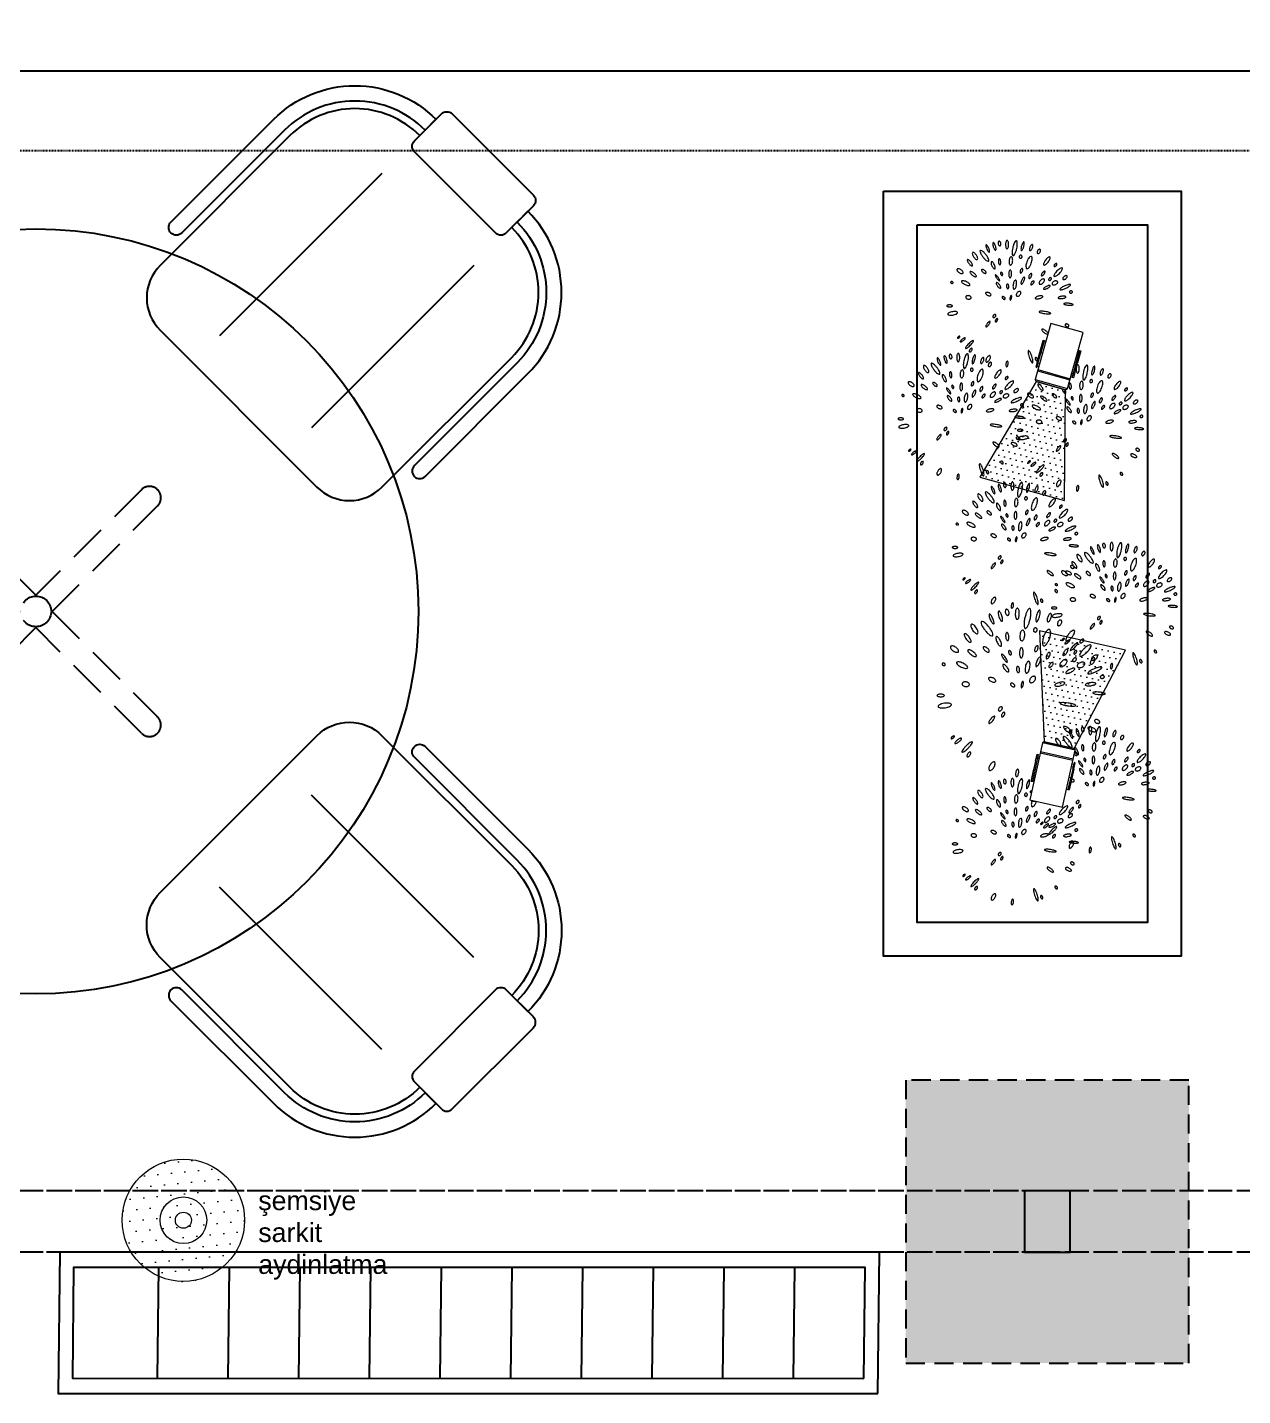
# Model space of a CAD drawing. Header units: millimetres. Extents: x 2562 to 7288, y 778 to 5635.
# Drawn here: x 4990.1 to 5148.9, y 1096.9 to 1275.7 of the extents above; entities that cross this region are included whole.
import ezdxf

# ---------------------------------------------------------------- set-up
doc = ezdxf.new("R2010")
doc.units = ezdxf.units.MM
doc.set_wipeout_variables(frame=1)
doc.linetypes.add('HIDDEN', pattern=[0.375, 0.25, -0.125])
doc.linetypes.add('x-ref_base plan 1$0$C2-A104-16$0$HIDDEN', pattern=[0.375, 0.25, -0.125])
for name, color, linetype in [('0-gnl-gor1', 1, 'Continuous'), ('0-gnl-gor2', 6, 'Continuous'), ('0-gnl-gor3', 252, 'Continuous'), ('0-gnl-gor5', 254, 'Continuous'), ('0-gnl-merdiven', 6, 'Continuous'), ('0-gnl-ust', 191, 'HIDDEN'), ('2-tef-aksesuar', 30, 'Continuous'), ('BH-DO-NOTLAR', 12, 'Continuous')]:
    doc.layers.add(name, color=color, linetype=linetype)
doc.layers.add('ONOFF_LI-11', color=7, linetype='Continuous', lineweight=0, true_color=0xcc33a1)
doc.styles.get("Standard").update_dxf_attribs({"font": 'arial.ttf'})

# ---------------------------------------------------------------- blocks, each defined once
blk = doc.blocks.new('BP_Abelia grandiflora')
at = {"layer": '0-gnl-gor5', "lineweight": 9}
for points in [[(-0.0439, 0.2257, 0.261938), (-0.0448, 0.2249, 0.075007), (-0.0454, 0.2211, 0.035692), (-0.0451, 0.2169, 0.025978), (-0.044, 0.2111, 0.025978), (-0.0423, 0.2055, 0.035692), (-0.0406, 0.2017, 0.075007), (-0.0383, 0.1986, 0.261938), (-0.0372, 0.1982, 0.261938), (-0.0363, 0.199, 0.075007), (-0.0357, 0.2029, 0.035692), (-0.036, 0.2071, 0.025978), (-0.0371, 0.2128, 0.025978), (-0.0388, 0.2184, 0.035692), (-0.0405, 0.2223, 0.075007), (-0.0428, 0.2254, 0.261938)], [(-0.0182, 0.2289, 0.243416), (-0.0193, 0.2281, 0.082852), (-0.0205, 0.2245, 0.04109), (-0.0209, 0.2203, 0.030206), (-0.0205, 0.2146, 0.030206), (-0.0194, 0.209, 0.04109), (-0.018, 0.205, 0.082852), (-0.0159, 0.2019, 0.243416), (-0.0146, 0.2014, 0.243416), (-0.0135, 0.2022, 0.082852), (-0.0123, 0.2058, 0.04109), (-0.012, 0.21, 0.030206), (-0.0124, 0.2157, 0.030206), (-0.0135, 0.2213, 0.04109), (-0.0149, 0.2252, 0.082852), (-0.0169, 0.2284, 0.243416)], [(0.0025, 0.2302, 0.154562), (0.0008, 0.2297, 0.106795), (-0.0008, 0.2278, 0.073326), (-0.0017, 0.2253, 0.059836), (-0.002, 0.222, 0.059836), (-0.0016, 0.2187, 0.073326), (-0.0005, 0.2163, 0.106795), (0.0013, 0.2145, 0.154562), (0.003, 0.214, 0.154562), (0.0046, 0.2146, 0.106795), (0.0063, 0.2165, 0.073326), (0.0072, 0.219, 0.059836), (0.0075, 0.2223, 0.059836), (0.007, 0.2255, 0.073326), (0.0059, 0.228, 0.106795), (0.0042, 0.2298, 0.154562)], [(0.0309, 0.2284, 0.217322), (0.0291, 0.228, 0.092688), (0.0264, 0.2249, 0.049364), (0.0246, 0.2208, 0.036974), (0.023, 0.215, 0.036974), (0.0223, 0.209, 0.049364), (0.0226, 0.2045, 0.092688), (0.024, 0.2006, 0.217322), (0.0255, 0.1996, 0.217322), (0.0273, 0.2, 0.092688), (0.03, 0.2031, 0.049364), (0.0318, 0.2072, 0.036974), (0.0334, 0.213, 0.036974), (0.0341, 0.219, 0.049364), (0.0338, 0.2235, 0.092688), (0.0324, 0.2274, 0.217322)], [(0.0625, 0.2217, 0.256191), (0.0601, 0.2214, 0.077505), (0.0549, 0.2164, 0.037329), (0.0505, 0.2097, 0.027247), (0.0458, 0.1998, 0.027247), (0.0422, 0.1895, 0.037329), (0.0406, 0.1816, 0.077505), (0.0407, 0.1744, 0.256191), (0.0422, 0.1726, 0.256191), (0.0445, 0.1728, 0.077505), (0.0497, 0.1779, 0.037329), (0.0541, 0.1846, 0.027247), (0.0588, 0.1944, 0.027247), (0.0624, 0.2048, 0.037329), (0.0641, 0.2126, 0.077505), (0.0639, 0.2199, 0.256191)], [(-0.1169, 0.1861, 0.228205), (-0.1179, 0.1848, 0.088786), (-0.1179, 0.181, 0.045809), (-0.1169, 0.177, 0.034018), (-0.1147, 0.1718, 0.034018), (-0.1117, 0.167, 0.045809), (-0.109, 0.1638, 0.088786), (-0.1059, 0.1617, 0.228205), (-0.1043, 0.1617, 0.228205), (-0.1034, 0.163, 0.088786), (-0.1033, 0.1668, 0.045809), (-0.1044, 0.1708, 0.034018), (-0.1066, 0.176, 0.034018), (-0.1095, 0.1808, 0.045809), (-0.1123, 0.184, 0.088786), (-0.1154, 0.1861, 0.228205)], [(-0.0949, 0.2077, 0.206976), (-0.0962, 0.2062, 0.096084), (-0.0969, 0.2021, 0.052894), (-0.0962, 0.1976, 0.039992), (-0.0943, 0.1919, 0.039992), (-0.0914, 0.1866, 0.052894), (-0.0886, 0.183, 0.096084), (-0.0851, 0.1807, 0.206976), (-0.0831, 0.1807, 0.206976), (-0.0818, 0.1821, 0.096084), (-0.0811, 0.1862, 0.052894), (-0.0818, 0.1908, 0.039992), (-0.0837, 0.1965, 0.039992), (-0.0866, 0.2018, 0.052894), (-0.0894, 0.2054, 0.096084), (-0.0929, 0.2077, 0.206976)], [(-0.0624, 0.1861, 0.029169), (-0.0573, 0.1778, 0.03978), (-0.0528, 0.1723, 0.081053), (-0.0476, 0.1685, 0.247796), (-0.0454, 0.1685, 0.247796), (-0.0441, 0.1704, 0.081053), (-0.0445, 0.1768, 0.03978), (-0.0466, 0.1836, 0.029169), (-0.0507, 0.1924, 0.029169), (-0.0558, 0.2006, 0.03978), (-0.0603, 0.2061, 0.081053), (-0.0655, 0.21, 0.247796), (-0.0677, 0.2099, 0.247796), (-0.0689, 0.2081, 0.081053), (-0.0686, 0.2016, 0.03978), (-0.0665, 0.1949, 0.029169)], [(0.0872, 0.2131, 0.259831), (0.0859, 0.213, 0.07593), (0.0827, 0.2101, 0.036288), (0.0799, 0.2062, 0.026439), (0.0768, 0.2004, 0.026439), (0.0743, 0.1943, 0.036288), (0.0731, 0.1897, 0.07593), (0.0729, 0.1854, 0.259831), (0.0737, 0.1843, 0.259831), (0.0751, 0.1844, 0.07593), (0.0783, 0.1873, 0.036288), (0.0811, 0.1912, 0.026439), (0.0842, 0.197, 0.026439), (0.0866, 0.203, 0.036288), (0.0879, 0.2077, 0.07593), (0.088, 0.212, 0.259831)], [(0.1147, 0.1991, 0.205663), (0.1132, 0.1993, 0.096491), (0.1103, 0.1979, 0.053352), (0.1077, 0.1954, 0.040391), (0.105, 0.1915, 0.040391), (0.1029, 0.1873, 0.053352), (0.102, 0.1838, 0.096491), (0.1021, 0.1806, 0.205663), (0.103, 0.1793, 0.205663), (0.1046, 0.1791, 0.096491), (0.1075, 0.1806, 0.053352), (0.1101, 0.1831, 0.040391), (0.1128, 0.1869, 0.040391), (0.1148, 0.1912, 0.053352), (0.1158, 0.1946, 0.096491), (0.1157, 0.1979, 0.205663)], [(-0.1584, 0.1599, 0.17972), (-0.1593, 0.158, 0.103229), (-0.1587, 0.1544, 0.062965), (-0.157, 0.151, 0.049171), (-0.1537, 0.1471, 0.049171), (-0.1498, 0.144, 0.062965), (-0.1463, 0.1423, 0.103229), (-0.1427, 0.1419, 0.17972), (-0.1408, 0.1428, 0.17972), (-0.14, 0.1447, 0.103229), (-0.1405, 0.1483, 0.062965), (-0.1423, 0.1518, 0.049171), (-0.1455, 0.1556, 0.049171), (-0.1494, 0.1587, 0.062965), (-0.1529, 0.1604, 0.103229), (-0.1565, 0.1608, 0.17972)], [(-0.1156, 0.1428, 0.225102), (-0.1162, 0.1413, 0.08993), (-0.1152, 0.1376, 0.046807), (-0.1131, 0.134, 0.03484), (-0.1095, 0.1297, 0.03484), (-0.1053, 0.1259, 0.046807), (-0.1018, 0.1236, 0.08993), (-0.0982, 0.1225, 0.225102), (-0.0967, 0.123, 0.225102), (-0.0961, 0.1245, 0.08993), (-0.0971, 0.1282, 0.046807), (-0.0992, 0.1318, 0.03484), (-0.1028, 0.1361, 0.03484), (-0.1069, 0.1399, 0.046807), (-0.1104, 0.1422, 0.08993), (-0.1141, 0.1433, 0.225102)], [(-0.0742, 0.1435, 0.185857), (-0.075, 0.1421, 0.10188), (-0.0748, 0.1393, 0.060594), (-0.0736, 0.1365, 0.046923), (-0.0714, 0.1332, 0.046923), (-0.0686, 0.1304, 0.060594), (-0.066, 0.1288, 0.10188), (-0.0633, 0.1281, 0.185857), (-0.0618, 0.1286, 0.185857), (-0.061, 0.13, 0.10188), (-0.0612, 0.1328, 0.060594), (-0.0623, 0.1357, 0.046923), (-0.0646, 0.1389, 0.046923), (-0.0674, 0.1417, 0.060594), (-0.07, 0.1434, 0.10188), (-0.0727, 0.144, 0.185857)], [(-0.0361, 0.1647, 0.224678), (-0.0373, 0.1636, 0.090084), (-0.0382, 0.1598, 0.046944), (-0.0381, 0.1555, 0.034953), (-0.0369, 0.1499, 0.034953), (-0.035, 0.1445, 0.046944), (-0.0329, 0.1407, 0.090084), (-0.0301, 0.1379, 0.224678), (-0.0285, 0.1376, 0.224678), (-0.0273, 0.1387, 0.090084), (-0.0264, 0.1425, 0.046944), (-0.0265, 0.1468, 0.034953), (-0.0277, 0.1525, 0.034953), (-0.0296, 0.1579, 0.046944), (-0.0317, 0.1617, 0.090084), (-0.0345, 0.1644, 0.224678)], [(-0.0073, 0.1703, 0.208148), (-0.0086, 0.1698, 0.095716), (-0.0104, 0.1674, 0.052486), (-0.0115, 0.1642, 0.039639), (-0.0122, 0.1599, 0.039639), (-0.0122, 0.1556, 0.052486), (-0.0116, 0.1523, 0.095716), (-0.0102, 0.1497, 0.208148), (-0.0089, 0.149, 0.208148), (-0.0075, 0.1495, 0.095716), (-0.0058, 0.1519, 0.052486), (-0.0047, 0.155, 0.039639), (-0.004, 0.1593, 0.039639), (-0.004, 0.1637, 0.052486), (-0.0046, 0.1669, 0.095716), (-0.006, 0.1696, 0.208148)], [(0.0349, 0.1693, 0.191592), (0.0327, 0.169, 0.100474), (0.0295, 0.1664, 0.058435), (0.0271, 0.1626, 0.044925), (0.0251, 0.1571, 0.044925), (0.0241, 0.1513, 0.058435), (0.0242, 0.1468, 0.100474), (0.0257, 0.1429, 0.191592), (0.0274, 0.1416, 0.191592), (0.0296, 0.1419, 0.100474), (0.0328, 0.1445, 0.058435), (0.0352, 0.1483, 0.044925), (0.0372, 0.1538, 0.044925), (0.0382, 0.1596, 0.058435), (0.0381, 0.1641, 0.100474), (0.0366, 0.1679, 0.191592)], [(0.0696, 0.1689, 0.110174), (0.0678, 0.1694, 0.102587), (0.0658, 0.169, 0.093413), (0.0641, 0.1678, 0.08782), (0.0629, 0.1661, 0.08782), (0.0623, 0.164, 0.093413), (0.0624, 0.162, 0.102587), (0.0634, 0.1602, 0.110174), (0.0648, 0.159, 0.110174), (0.0666, 0.1586, 0.102587), (0.0686, 0.159, 0.093413), (0.0703, 0.1601, 0.08782), (0.0716, 0.1619, 0.08782), (0.0722, 0.1639, 0.093413), (0.072, 0.166, 0.102587), (0.0711, 0.1678, 0.110174)], [(0.1041, 0.1589, 0.219849), (0.1013, 0.1592, 0.09181), (0.0958, 0.156, 0.048525), (0.0909, 0.1509, 0.036269), (0.0857, 0.1431, 0.036269), (0.0816, 0.1346, 0.048525), (0.0797, 0.1279, 0.09181), (0.0797, 0.1215, 0.219849), (0.0813, 0.1192, 0.219849), (0.084, 0.119, 0.09181), (0.0896, 0.1222, 0.048525), (0.0944, 0.1273, 0.036269), (0.0997, 0.1351, 0.036269), (0.1038, 0.1435, 0.048525), (0.1057, 0.1503, 0.09181), (0.1057, 0.1567, 0.219849)], [(0.1382, 0.1775, 0.15118), (0.1365, 0.1782, 0.106997), (0.134, 0.1779, 0.074795), (0.1316, 0.1766, 0.061485), (0.1292, 0.1743, 0.061485), (0.1274, 0.1716, 0.074795), (0.1266, 0.169, 0.106997), (0.1268, 0.1664, 0.15118), (0.1278, 0.1649, 0.15118), (0.1295, 0.1642, 0.106997), (0.132, 0.1645, 0.074795), (0.1344, 0.1658, 0.061485), (0.1368, 0.1681, 0.061485), (0.1386, 0.1708, 0.074795), (0.1394, 0.1734, 0.106997), (0.1392, 0.176, 0.15118)], [(0.1675, 0.1451, 0.224459), (0.1656, 0.1458, 0.090164), (0.1609, 0.1447, 0.047015), (0.1562, 0.1421, 0.035012), (0.1506, 0.1377, 0.035012), (0.1457, 0.1326, 0.047015), (0.1427, 0.1282, 0.090164), (0.1412, 0.1236, 0.224459), (0.1418, 0.1216, 0.224459), (0.1437, 0.1209, 0.090164), (0.1484, 0.122, 0.047015), (0.153, 0.1245, 0.035012), (0.1586, 0.129, 0.035012), (0.1635, 0.1341, 0.047015), (0.1665, 0.1385, 0.090164), (0.1681, 0.1431, 0.224459)], [(-0.1882, 0.1194, 0.136055), (-0.1885, 0.1183, 0.10695), (-0.1881, 0.1168, 0.081551), (-0.1873, 0.1156, 0.069671), (-0.1859, 0.1145, 0.069671), (-0.1842, 0.1138, 0.081551), (-0.1827, 0.1137, 0.10695), (-0.1813, 0.1141, 0.136055), (-0.1805, 0.1149, 0.136055), (-0.1802, 0.116, 0.10695), (-0.1805, 0.1174, 0.081551), (-0.1814, 0.1187, 0.069671), (-0.1828, 0.1198, 0.069671), (-0.1844, 0.1204, 0.081551), (-0.1859, 0.1206, 0.10695), (-0.1873, 0.1202, 0.136055)], [(-0.1503, 0.1158, 0.222164), (-0.1506, 0.1139, 0.090991), (-0.1487, 0.1099, 0.047763), (-0.1455, 0.1062, 0.035633), (-0.1404, 0.102, 0.035633), (-0.1348, 0.0986, 0.047763), (-0.1302, 0.0968, 0.090991), (-0.1258, 0.0964, 0.222164), (-0.1242, 0.0973, 0.222164), (-0.1238, 0.0992, 0.090991), (-0.1257, 0.1032, 0.047763), (-0.1289, 0.1069, 0.035633), (-0.134, 0.1111, 0.035633), (-0.1396, 0.1145, 0.047763), (-0.1442, 0.1163, 0.090991), (-0.1486, 0.1167, 0.222164)], [(-0.0304, 0.1171, 0.270783), (-0.0309, 0.1163, 0.071066), (-0.0307, 0.1129, 0.033234), (-0.0297, 0.1092, 0.024094), (-0.0277, 0.1044, 0.024094), (-0.0252, 0.0997, 0.033234), (-0.0231, 0.0966, 0.071066), (-0.0205, 0.0942, 0.270783), (-0.0196, 0.0941, 0.270783), (-0.019, 0.0949, 0.071066), (-0.0193, 0.0984, 0.033234), (-0.0203, 0.1021, 0.024094), (-0.0223, 0.1069, 0.024094), (-0.0248, 0.1115, 0.033234), (-0.0269, 0.1146, 0.071066), (-0.0294, 0.117, 0.270783)], [(-0.0097, 0.1225, 0.164937), (-0.0107, 0.1219, 0.10574), (-0.0115, 0.1203, 0.068929), (-0.0118, 0.1184, 0.055121), (-0.0115, 0.1159, 0.055121), (-0.0107, 0.1136, 0.068929), (-0.0096, 0.112, 0.10574), (-0.0081, 0.1109, 0.164937), (-0.007, 0.1108, 0.164937), (-0.006, 0.1114, 0.10574), (-0.0051, 0.113, 0.068929), (-0.0049, 0.115, 0.055121), (-0.0051, 0.1174, 0.055121), (-0.006, 0.1197, 0.068929), (-0.007, 0.1213, 0.10574), (-0.0085, 0.1224, 0.164937)], [(0.0237, 0.1248, 0.221241), (0.0221, 0.1244, 0.091319), (0.0196, 0.1216, 0.048066), (0.0178, 0.1178, 0.035885), (0.0163, 0.1124, 0.035885), (0.0156, 0.1069, 0.048066), (0.0158, 0.1028, 0.091319), (0.017, 0.0992, 0.221241), (0.0183, 0.0982, 0.221241), (0.0199, 0.0986, 0.091319), (0.0224, 0.1014, 0.048066), (0.0241, 0.1052, 0.035885), (0.0256, 0.1105, 0.035885), (0.0263, 0.1161, 0.048066), (0.0262, 0.1202, 0.091319), (0.025, 0.1238, 0.221241)], [(0.0661, 0.1221, 0.181524), (0.0647, 0.1224, 0.10285), (0.0625, 0.1216, 0.062262), (0.0604, 0.12, 0.048498), (0.0583, 0.1175, 0.048498), (0.0568, 0.1145, 0.062262), (0.0561, 0.1121, 0.10285), (0.0562, 0.1097, 0.181524), (0.057, 0.1086, 0.181524), (0.0584, 0.1082, 0.10285), (0.0606, 0.109, 0.062262), (0.0627, 0.1106, 0.048498), (0.0648, 0.1132, 0.048498), (0.0663, 0.1161, 0.062262), (0.067, 0.1186, 0.10285), (0.0669, 0.121, 0.181524)], [(0.1873, 0.118, 0.167836), (0.1863, 0.1188, 0.105336), (0.1844, 0.119, 0.067731), (0.1823, 0.1185, 0.053888), (0.18, 0.1173, 0.053888), (0.178, 0.1156, 0.067731), (0.1767, 0.1139, 0.105336), (0.1762, 0.112, 0.167836), (0.1765, 0.1108, 0.167836), (0.1775, 0.1101, 0.105336), (0.1794, 0.1099, 0.067731), (0.1815, 0.1103, 0.053888), (0.1838, 0.1116, 0.053888), (0.1858, 0.1133, 0.067731), (0.1871, 0.1149, 0.105336), (0.1876, 0.1168, 0.167836)], [(-0.0318, 0.0896, 0.218092), (-0.0326, 0.0885, 0.092422), (-0.0328, 0.0851, 0.049107), (-0.0319, 0.0815, 0.036758), (-0.0299, 0.077, 0.036758), (-0.0273, 0.0729, 0.049107), (-0.0248, 0.0701, 0.092422), (-0.022, 0.0684, 0.218092), (-0.0205, 0.0685, 0.218092), (-0.0196, 0.0696, 0.092422), (-0.0195, 0.073, 0.049107), (-0.0203, 0.0766, 0.036758), (-0.0223, 0.0811, 0.036758), (-0.025, 0.0852, 0.049107), (-0.0274, 0.088, 0.092422), (-0.0303, 0.0897, 0.218092)], [(0.0052, 0.0784, 0.182227), (0.0039, 0.0779, 0.102698), (0.0023, 0.0761, 0.061989), (0.0013, 0.0736, 0.048238), (0.0008, 0.0702, 0.048238), (0.001, 0.0668, 0.061989), (0.0017, 0.0643, 0.102698), (0.003, 0.0623, 0.182227), (0.0043, 0.0617, 0.182227), (0.0056, 0.0621, 0.102698), (0.0072, 0.064, 0.061989), (0.0082, 0.0665, 0.048238), (0.0087, 0.0698, 0.048238), (0.0085, 0.0732, 0.061989), (0.0079, 0.0758, 0.102698), (0.0065, 0.0778, 0.182227)], [(0.0359, 0.0865, 0.213517), (0.0338, 0.0863, 0.093974), (0.0304, 0.0835, 0.050644), (0.0276, 0.0795, 0.038059), (0.0249, 0.0736, 0.038059), (0.0232, 0.0674, 0.050644), (0.0227, 0.0625, 0.093974), (0.0236, 0.0581, 0.213517), (0.025, 0.0567, 0.213517), (0.0271, 0.0569, 0.093974), (0.0305, 0.0597, 0.050644), (0.0333, 0.0637, 0.038059), (0.036, 0.0696, 0.038059), (0.0377, 0.0759, 0.050644), (0.0382, 0.0807, 0.093974), (0.0373, 0.0851, 0.213517)], [(0.0679, 0.0919, 0.234361), (0.0665, 0.0921, 0.086447), (0.0632, 0.0903, 0.043866), (0.0603, 0.0875, 0.032434), (0.0569, 0.0832, 0.032434), (0.0542, 0.0785, 0.043866), (0.0527, 0.0747, 0.086447), (0.0523, 0.071, 0.234361), (0.053, 0.0698, 0.234361), (0.0544, 0.0696, 0.086447), (0.0576, 0.0714, 0.043866), (0.0606, 0.0742, 0.032434), (0.0639, 0.0785, 0.032434), (0.0667, 0.0832, 0.043866), (0.0681, 0.087, 0.086447), (0.0686, 0.0907, 0.234361)], [(0.094, 0.0995, 0.190551), (0.0926, 0.0999, 0.100739), (0.0901, 0.0991, 0.058823), (0.0878, 0.0973, 0.045281), (0.0853, 0.0945, 0.045281), (0.0834, 0.0913, 0.058823), (0.0825, 0.0885, 0.100739), (0.0824, 0.0859, 0.190551), (0.0832, 0.0847, 0.190551), (0.0846, 0.0843, 0.100739), (0.0871, 0.0852, 0.058823), (0.0894, 0.0869, 0.045281), (0.0919, 0.0897, 0.045281), (0.0938, 0.0929, 0.058823), (0.0947, 0.0957, 0.100739), (0.0948, 0.0983, 0.190551)], [(0.0981, 0.0721, 0.189405), (0.0969, 0.0727, 0.101026), (0.0946, 0.0725, 0.059252), (0.0923, 0.0715, 0.045676), (0.0897, 0.0696, 0.045676), (0.0874, 0.0673, 0.059252), (0.086, 0.0651, 0.101026), (0.0855, 0.0629, 0.189405), (0.0859, 0.0617, 0.189405), (0.087, 0.0611, 0.101026), (0.0893, 0.0613, 0.059252), (0.0916, 0.0623, 0.045676), (0.0943, 0.0642, 0.045676), (0.0966, 0.0665, 0.059252), (0.0979, 0.0686, 0.101026), (0.0985, 0.0709, 0.189405)], [(0.1346, 0.0725, 0.173385), (0.1328, 0.0738, 0.104439), (0.1293, 0.0741, 0.065477), (0.1255, 0.0731, 0.051621), (0.1212, 0.0708, 0.051621), (0.1175, 0.0676, 0.065477), (0.1152, 0.0645, 0.104439), (0.1142, 0.0611, 0.173385), (0.1147, 0.059, 0.173385), (0.1165, 0.0577, 0.104439), (0.1201, 0.0574, 0.065477), (0.1238, 0.0584, 0.051621), (0.1281, 0.0607, 0.051621), (0.1318, 0.0639, 0.065477), (0.1341, 0.067, 0.104439), (0.1351, 0.0704, 0.173385)], [(0.1418, 0.0995, 0.211516), (0.1406, 0.1001, 0.094634), (0.1379, 0.0995, 0.051326), (0.1352, 0.098, 0.038641), (0.132, 0.0955, 0.038641), (0.1293, 0.0925, 0.051326), (0.1277, 0.0899, 0.094634), (0.1269, 0.0872, 0.211516), (0.1274, 0.086, 0.211516), (0.1285, 0.0855, 0.094634), (0.1313, 0.0861, 0.051326), (0.134, 0.0875, 0.038641), (0.1371, 0.0901, 0.038641), (0.1398, 0.0931, 0.051326), (0.1415, 0.0957, 0.094634), (0.1422, 0.0983, 0.211516)], [(0.1594, 0.073, 0.141068), (0.1582, 0.0738, 0.107148), (0.1564, 0.0742, 0.079281), (0.1545, 0.0738, 0.066799), (0.1524, 0.0727, 0.066799), (0.1507, 0.0711, 0.079281), (0.1497, 0.0694, 0.107148), (0.1494, 0.0676, 0.141068), (0.1499, 0.0662, 0.141068), (0.151, 0.0653, 0.107148), (0.1529, 0.065, 0.079281), (0.1548, 0.0654, 0.066799), (0.1569, 0.0665, 0.066799), (0.1586, 0.0681, 0.079281), (0.1596, 0.0698, 0.107148), (0.1598, 0.0716, 0.141068)], [(0.2035, 0.1, 0.241866), (0.2017, 0.1009, 0.08348), (0.1962, 0.1001, 0.041558), (0.1905, 0.0976, 0.030579), (0.1834, 0.0932, 0.030579), (0.1768, 0.088, 0.041558), (0.1726, 0.0835, 0.08348), (0.1699, 0.0786, 0.241866), (0.1702, 0.0766, 0.241866), (0.172, 0.0756, 0.08348), (0.1775, 0.0765, 0.041558), (0.1832, 0.0789, 0.030579), (0.1903, 0.0833, 0.030579), (0.1969, 0.0886, 0.041558), (0.2011, 0.0931, 0.08348), (0.2038, 0.098, 0.241866)], [(0.2153, 0.0698, 0.167894), (0.214, 0.071, 0.105327), (0.2112, 0.0717, 0.067707), (0.2082, 0.0713, 0.053864), (0.2047, 0.0699, 0.053864), (0.2015, 0.0678, 0.067707), (0.1994, 0.0656, 0.105327), (0.1983, 0.063, 0.167894), (0.1986, 0.0612, 0.167894), (0.1999, 0.06, 0.105327), (0.2026, 0.0594, 0.067707), (0.2056, 0.0598, 0.053864), (0.2092, 0.0611, 0.053864), (0.2124, 0.0632, 0.067707), (0.2144, 0.0654, 0.105327), (0.2155, 0.068, 0.167894)], [(-0.2157, 0.0401, 0.218506), (-0.2154, 0.0389, 0.092278), (-0.2133, 0.0371, 0.048969), (-0.2106, 0.0359, 0.036642), (-0.2068, 0.0349, 0.036642), (-0.2029, 0.0344, 0.048969), (-0.1999, 0.0346, 0.092278), (-0.1974, 0.0355, 0.218506), (-0.1967, 0.0365, 0.218506), (-0.197, 0.0376, 0.092278), (-0.199, 0.0394, 0.048969), (-0.2017, 0.0406, 0.036642), (-0.2055, 0.0416, 0.036642), (-0.2095, 0.0421, 0.048969), (-0.2124, 0.0419, 0.092278), (-0.215, 0.041, 0.218506)], [(-0.1458, 0.0585, 0.14574), (-0.1458, 0.0563, 0.107166), (-0.1443, 0.0536, 0.077192), (-0.1418, 0.0515, 0.064269), (-0.1383, 0.05, 0.064269), (-0.1344, 0.0494, 0.077192), (-0.1312, 0.0498, 0.107166), (-0.1285, 0.0512, 0.14574), (-0.1273, 0.0531, 0.14574), (-0.1273, 0.0554, 0.107166), (-0.1288, 0.0581, 0.077192), (-0.1313, 0.0601, 0.064269), (-0.1348, 0.0617, 0.064269), (-0.1387, 0.0623, 0.077192), (-0.1419, 0.0619, 0.107166), (-0.1446, 0.0604, 0.14574)], [(-0.0748, 0.0608, 0.17178), (-0.0753, 0.059, 0.104715), (-0.0743, 0.0561, 0.066124), (-0.0723, 0.0535, 0.052265), (-0.0692, 0.0509, 0.052265), (-0.0655, 0.0491, 0.066124), (-0.0623, 0.0483, 0.104715), (-0.0593, 0.0486, 0.17178), (-0.0578, 0.0498, 0.17178), (-0.0574, 0.0516, 0.104715), (-0.0583, 0.0544, 0.066124), (-0.0603, 0.057, 0.052265), (-0.0635, 0.0596, 0.052265), (-0.0672, 0.0615, 0.066124), (-0.0703, 0.0622, 0.104715), (-0.0733, 0.0619, 0.17178)], [(-0.0205, 0.0374, 0.159367), (-0.0211, 0.0362, 0.106385), (-0.0211, 0.0342, 0.071268), (-0.0202, 0.0322, 0.05759), (-0.0187, 0.0301, 0.05759), (-0.0166, 0.0284, 0.071268), (-0.0147, 0.0275, 0.106385), (-0.0127, 0.0273, 0.159367), (-0.0115, 0.0279, 0.159367), (-0.0108, 0.0291, 0.106385), (-0.0109, 0.0311, 0.071268), (-0.0117, 0.0331, 0.05759), (-0.0133, 0.0352, 0.05759), (-0.0153, 0.0369, 0.071268), (-0.0173, 0.0378, 0.106385), (-0.0193, 0.0379, 0.159367)], [(0.012, 0.0369, 0.233435), (0.0111, 0.0368, 0.086805), (0.0093, 0.0354, 0.044155), (0.0079, 0.0333, 0.032669), (0.0064, 0.0302, 0.032669), (0.0053, 0.027, 0.044155), (0.0049, 0.0245, 0.086805), (0.0051, 0.0223, 0.233435), (0.0057, 0.0216, 0.233435), (0.0066, 0.0216, 0.086805), (0.0083, 0.0231, 0.044155), (0.0097, 0.0252, 0.032669), (0.0112, 0.0282, 0.032669), (0.0123, 0.0315, 0.044155), (0.0128, 0.034, 0.086805), (0.0126, 0.0362, 0.233435)], [(0.0453, 0.0441, 0.148782), (0.0434, 0.0454, 0.107096), (0.0403, 0.0456, 0.075846), (0.0371, 0.0447, 0.062692), (0.0338, 0.0425, 0.062692), (0.031, 0.0396, 0.075846), (0.0295, 0.0367, 0.107096), (0.0291, 0.0336, 0.148782), (0.03, 0.0315, 0.148782), (0.0319, 0.0302, 0.107096), (0.035, 0.03, 0.075846), (0.0382, 0.0309, 0.062692), (0.0416, 0.0331, 0.062692), (0.0443, 0.036, 0.075846), (0.0458, 0.0389, 0.107096), (0.0462, 0.042, 0.148782)], [(0.1513, 0.0468, 0.242243), (0.1503, 0.0477, 0.083327), (0.1468, 0.0483, 0.041444), (0.1429, 0.0479, 0.030488), (0.1377, 0.0467, 0.030488), (0.1327, 0.0448, 0.041444), (0.1293, 0.0429, 0.083327), (0.1267, 0.0404, 0.242243), (0.1265, 0.0392, 0.242243), (0.1274, 0.0382, 0.083327), (0.1309, 0.0377, 0.041444), (0.1348, 0.0381, 0.030488), (0.14, 0.0393, 0.030488), (0.145, 0.0412, 0.041444), (0.1484, 0.0431, 0.083327), (0.151, 0.0456, 0.242243)], [(0.1792, 0.0558, 0.150587), (0.178, 0.0578, 0.107025), (0.1752, 0.0595, 0.075054), (0.1717, 0.06, 0.06178), (0.1675, 0.0595, 0.06178), (0.1636, 0.058, 0.075054), (0.1608, 0.056, 0.107025), (0.1591, 0.0532, 0.150587), (0.1589, 0.0509, 0.150587), (0.1601, 0.0489, 0.107025), (0.163, 0.0472, 0.075054), (0.1664, 0.0467, 0.06178), (0.1706, 0.0472, 0.06178), (0.1745, 0.0487, 0.075054), (0.1773, 0.0507, 0.107025), (0.1791, 0.0535, 0.150587)], [(0.2216, 0.0378, 0.277561), (0.2205, 0.0388, 0.067974), (0.2151, 0.0394, 0.031398), (0.209, 0.0388, 0.0227), (0.2009, 0.0372, 0.0227), (0.1929, 0.0348, 0.031398), (0.1873, 0.0324, 0.067974), (0.1828, 0.0293, 0.277561), (0.1824, 0.0279, 0.277561), (0.1834, 0.0269, 0.067974), (0.1889, 0.0263, 0.031398), (0.1949, 0.0269, 0.0227), (0.203, 0.0285, 0.0227), (0.211, 0.031, 0.031398), (0.2166, 0.0333, 0.067974), (0.2211, 0.0364, 0.277561)], [(-0.2179, 0.0108, 0.226996), (-0.2171, 0.009, 0.089235), (-0.2128, 0.0066, 0.046197), (-0.2076, 0.0053, 0.034337), (-0.2004, 0.0047, 0.034337), (-0.1932, 0.0051, 0.046197), (-0.188, 0.0062, 0.089235), (-0.1836, 0.0085, 0.226996), (-0.1827, 0.0103, 0.226996), (-0.1836, 0.0121, 0.089235), (-0.1878, 0.0145, 0.046197), (-0.1931, 0.0158, 0.034337), (-0.2003, 0.0164, 0.034337), (-0.2075, 0.016, 0.046197), (-0.2127, 0.0149, 0.089235), (-0.217, 0.0126, 0.226996)], [(0.1193, 0.0144, 0.224989), (0.1186, 0.0158, 0.089971), (0.1151, 0.0174, 0.046843), (0.1111, 0.0181, 0.03487), (0.1055, 0.0181, 0.03487), (0.1, 0.0173, 0.046843), (0.096, 0.0161, 0.089971), (0.0928, 0.014, 0.224989), (0.0922, 0.0125, 0.224989), (0.093, 0.0112, 0.089971), (0.0964, 0.0096, 0.046843), (0.1005, 0.0089, 0.03487), (0.1061, 0.0089, 0.03487), (0.1116, 0.0097, 0.046843), (0.1156, 0.0109, 0.089971), (0.1188, 0.0129, 0.224989)], [(0.1986, -0.0014, 0.244655), (0.198, -0.0002, 0.082347), (0.1947, 0.0016, 0.040717), (0.1907, 0.0027, 0.02991), (0.185, 0.0033, 0.02991), (0.1794, 0.0032, 0.040717), (0.1752, 0.0026, 0.082347), (0.1718, 0.0011, 0.244655), (0.1711, 0, 0.244655), (0.1716, -0.0013, 0.082347), (0.175, -0.0031, 0.040717), (0.179, -0.0041, 0.02991), (0.1846, -0.0047, 0.02991), (0.1903, -0.0046, 0.040717), (0.1944, -0.004, 0.082347), (0.1979, -0.0026, 0.244655)], [(0.2238, 0.0126, 0.132495), (0.2234, 0.014, 0.106693), (0.2222, 0.0153, 0.083176), (0.2206, 0.0161, 0.071819), (0.2184, 0.0164, 0.071819), (0.2163, 0.0161, 0.083176), (0.2146, 0.0153, 0.106693), (0.2134, 0.014, 0.132495), (0.213, 0.0126, 0.132495), (0.2134, 0.0112, 0.106693), (0.2146, 0.0098, 0.083176), (0.2163, 0.009, 0.071819), (0.2184, 0.0087, 0.071819), (0.2206, 0.009, 0.083176), (0.2222, 0.0098, 0.106693), (0.2234, 0.0112, 0.132495)], [(-0.0535, -0.0192, 0.151181), (-0.0547, -0.0184, 0.106997), (-0.0568, -0.0183, 0.074794), (-0.0589, -0.0189, 0.061485), (-0.0612, -0.0203, 0.061485), (-0.063, -0.0223, 0.074794), (-0.0641, -0.0242, 0.106997), (-0.0643, -0.0263, 0.151181), (-0.0638, -0.0276, 0.151181), (-0.0625, -0.0284, 0.106997), (-0.0605, -0.0286, 0.074794), (-0.0584, -0.028, 0.061485), (-0.0561, -0.0265, 0.061485), (-0.0542, -0.0246, 0.074794), (-0.0532, -0.0226, 0.106997), (-0.0529, -0.0206, 0.151181)], [(-0.0498, -0.0342, 0.175332), (-0.0509, -0.0338, 0.104088), (-0.0528, -0.0342, 0.064698), (-0.0546, -0.0353, 0.050853), (-0.0565, -0.0372, 0.050853), (-0.058, -0.0395, 0.064698), (-0.0587, -0.0415, 0.104088), (-0.0588, -0.0434, 0.175332), (-0.0582, -0.0444, 0.175332), (-0.0571, -0.0448, 0.104088), (-0.0551, -0.0444, 0.064698), (-0.0533, -0.0433, 0.050853), (-0.0514, -0.0414, 0.050853), (-0.0499, -0.0391, 0.064698), (-0.0492, -0.0371, 0.104088), (-0.0492, -0.0352, 0.175332)], [(0.1367, -0.0488, 0.30054), (0.1364, -0.0476, 0.057112), (0.1318, -0.0445, 0.025448), (0.1262, -0.0419, 0.018256), (0.1183, -0.0389, 0.018256), (0.1101, -0.0366, 0.025448), (0.1041, -0.0354, 0.057112), (0.0985, -0.0353, 0.30054), (0.0976, -0.036, 0.30054), (0.0979, -0.0371, 0.057112), (0.1025, -0.0403, 0.025448), (0.108, -0.0429, 0.018256), (0.116, -0.0458, 0.018256), (0.1242, -0.0482, 0.025448), (0.1302, -0.0493, 0.057112), (0.1358, -0.0495, 0.30054)], [(0.2184, -0.032, 0.290135), (0.2181, -0.0311, 0.062096), (0.2144, -0.0287, 0.028093), (0.2099, -0.0268, 0.020218), (0.2034, -0.0249, 0.020218), (0.1969, -0.0235, 0.028093), (0.192, -0.0229, 0.062096), (0.1876, -0.0232, 0.290135), (0.1869, -0.0239, 0.290135), (0.1872, -0.0249, 0.062096), (0.1909, -0.0273, 0.028093), (0.1954, -0.0291, 0.020218), (0.2018, -0.0311, 0.020218), (0.2084, -0.0325, 0.028093), (0.2132, -0.033, 0.062096), (0.2177, -0.0327, 0.290135)], [(-0.0769, -0.0398, 0.241023), (-0.078, -0.0393, 0.083819), (-0.0811, -0.0402, 0.041814), (-0.0843, -0.042, 0.030784), (-0.0881, -0.0451, 0.030784), (-0.0915, -0.0485, 0.041814), (-0.0937, -0.0514, 0.083819), (-0.0949, -0.0545, 0.241023), (-0.0946, -0.0556, 0.241023), (-0.0935, -0.0561, 0.083819), (-0.0903, -0.0552, 0.041814), (-0.0872, -0.0534, 0.030784), (-0.0834, -0.0504, 0.030784), (-0.0799, -0.0469, 0.041814), (-0.0778, -0.044, 0.083819), (-0.0766, -0.0409, 0.241023)], [(-0.199, -0.0776, 0.203392), (-0.1984, -0.078, 0.097182), (-0.1969, -0.0782, 0.054153), (-0.1953, -0.0778, 0.04109), (-0.1933, -0.077, 0.04109), (-0.1914, -0.0758, 0.054153), (-0.1902, -0.0747, 0.097182), (-0.1895, -0.0733, 0.203392), (-0.1895, -0.0726, 0.203392), (-0.1901, -0.0721, 0.097182), (-0.1916, -0.072, 0.054153), (-0.1932, -0.0723, 0.04109), (-0.1952, -0.0732, 0.04109), (-0.1971, -0.0744, 0.054153), (-0.1983, -0.0755, 0.097182), (-0.199, -0.0768, 0.203392)], [(-0.1913, -0.0915, 0.248362), (-0.1905, -0.0921, 0.080818), (-0.1875, -0.092, 0.039613), (-0.1843, -0.0911, 0.029036), (-0.1802, -0.0893, 0.029036), (-0.1764, -0.087, 0.039613), (-0.1738, -0.085, 0.080818), (-0.1719, -0.0826, 0.248362), (-0.1719, -0.0816, 0.248362), (-0.1728, -0.081, 0.080818), (-0.1758, -0.0811, 0.039613), (-0.1789, -0.082, 0.029036), (-0.183, -0.0838, 0.029036), (-0.1869, -0.0861, 0.039613), (-0.1895, -0.0881, 0.080818), (-0.1913, -0.0905, 0.248362)], [(-0.1769, -0.1172, 0.283742), (-0.1757, -0.1177, 0.065106), (-0.1707, -0.1163, 0.029758), (-0.1657, -0.1138, 0.021464), (-0.1591, -0.1096, 0.021464), (-0.1529, -0.1049, 0.029758), (-0.1488, -0.101, 0.065106), (-0.1457, -0.0969, 0.283742), (-0.1458, -0.0956, 0.283742), (-0.147, -0.0951, 0.065106), (-0.1519, -0.0965, 0.029758), (-0.157, -0.099, 0.021464), (-0.1636, -0.1032, 0.021464), (-0.1698, -0.1079, 0.029758), (-0.1739, -0.1118, 0.065106), (-0.177, -0.1159, 0.283742)], [(0.1147, -0.1173, 0.230196), (0.1152, -0.1159, 0.088039), (0.1142, -0.1123, 0.045175), (0.1121, -0.1087, 0.033499), (0.1085, -0.1045, 0.033499), (0.1044, -0.1007, 0.045175), (0.101, -0.0984, 0.088039), (0.0974, -0.0972, 0.230196), (0.096, -0.0977, 0.230196), (0.0955, -0.0991, 0.088039), (0.0965, -0.1027, 0.045175), (0.0986, -0.1063, 0.033499), (0.1021, -0.1105, 0.033499), (0.1062, -0.1143, 0.045175), (0.1097, -0.1166, 0.088039), (0.1132, -0.1178, 0.230196)], [(0.1909, -0.1037, 0.147171), (0.1914, -0.1021, 0.107141), (0.191, -0.0999, 0.076557), (0.1897, -0.0979, 0.06352), (0.1876, -0.096, 0.06352), (0.185, -0.0946, 0.076557), (0.1827, -0.0942, 0.107141), (0.1805, -0.0946, 0.147171), (0.1792, -0.0956, 0.147171), (0.1787, -0.0972, 0.107141), (0.1791, -0.0994, 0.076557), (0.1804, -0.1014, 0.06352), (0.1825, -0.1033, 0.06352), (0.1851, -0.1046, 0.076557), (0.1874, -0.1051, 0.107141), (0.1896, -0.1047, 0.147171)], [(-0.1656, -0.1316, 0.178273), (-0.1645, -0.1322, 0.103522), (-0.1623, -0.1319, 0.063533), (-0.1602, -0.1309, 0.049718), (-0.1579, -0.129, 0.049718), (-0.156, -0.1267, 0.063533), (-0.155, -0.1246, 0.103522), (-0.1547, -0.1224, 0.178273), (-0.1553, -0.1213, 0.178273), (-0.1564, -0.1207, 0.103522), (-0.1586, -0.121, 0.063533), (-0.1606, -0.122, 0.049718), (-0.163, -0.1239, 0.049718), (-0.1648, -0.1262, 0.063533), (-0.1659, -0.1283, 0.103522), (-0.1662, -0.1305, 0.178273)], [(0.1774, -0.124, 0.195041), (0.1777, -0.1223, 0.099565), (0.1765, -0.1193, 0.057161), (0.1742, -0.1165, 0.043768), (0.1706, -0.1136, 0.043768), (0.1665, -0.1114, 0.057161), (0.1631, -0.1103, 0.099565), (0.1599, -0.1104, 0.195041), (0.1585, -0.1114, 0.195041), (0.1581, -0.113, 0.099565), (0.1593, -0.1161, 0.057161), (0.1616, -0.1188, 0.043768), (0.1652, -0.1217, 0.043768), (0.1693, -0.1239, 0.057161), (0.1727, -0.125, 0.099565), (0.176, -0.1249, 0.195041)], [(-0.1142, -0.1767, 0.183113), (-0.1122, -0.1774, 0.102503), (-0.1087, -0.1765, 0.061647), (-0.1053, -0.1744, 0.047913), (-0.1016, -0.1708, 0.047913), (-0.0987, -0.1666, 0.061647), (-0.0972, -0.1628, 0.102503), (-0.097, -0.1592, 0.183113), (-0.098, -0.1573, 0.183113), (-0.1, -0.1566, 0.102503), (-0.1036, -0.1575, 0.061647), (-0.107, -0.1596, 0.047913), (-0.1107, -0.1632, 0.047913), (-0.1136, -0.1675, 0.061647), (-0.1151, -0.1712, 0.102503), (-0.1153, -0.1749, 0.183113)], [(0.044, -0.2073, 0.280106), (0.0452, -0.2064, 0.066799), (0.0464, -0.2004, 0.030719), (0.0465, -0.1937, 0.022187), (0.0456, -0.1846, 0.022187), (0.0439, -0.1755, 0.030719), (0.0419, -0.1692, 0.066799), (0.0391, -0.1638, 0.280106), (0.0377, -0.1632, 0.280106), (0.0365, -0.1642, 0.066799), (0.0352, -0.1701, 0.030719), (0.0352, -0.1768, 0.022187), (0.0361, -0.1859, 0.022187), (0.0378, -0.195, 0.030719), (0.0397, -0.2014, 0.066799), (0.0425, -0.2067, 0.280106)], [(0.1179, -0.1776, 0.145133), (0.1188, -0.1766, 0.107172), (0.1193, -0.1748, 0.077462), (0.119, -0.1729, 0.06459), (0.1181, -0.1708, 0.06459), (0.1167, -0.1689, 0.077462), (0.1151, -0.1678, 0.107172), (0.1134, -0.1674, 0.145133), (0.112, -0.1677, 0.145133), (0.1111, -0.1687, 0.107172), (0.1107, -0.1705, 0.077462), (0.1109, -0.1724, 0.06459), (0.1118, -0.1745, 0.06459), (0.1132, -0.1763, 0.077462), (0.1148, -0.1775, 0.107172), (0.1166, -0.1779, 0.145133)], [(-0.0475, -0.2051, 0.205061), (-0.0462, -0.205, 0.096676), (-0.044, -0.2033, 0.053564), (-0.0423, -0.2008, 0.040575), (-0.0407, -0.1971, 0.040575), (-0.0397, -0.1932, 0.053564), (-0.0396, -0.1902, 0.096676), (-0.0402, -0.1875, 0.205061), (-0.0412, -0.1866, 0.205061), (-0.0426, -0.1867, 0.096676), (-0.0447, -0.1884, 0.053564), (-0.0464, -0.1909, 0.040575), (-0.048, -0.1946, 0.040575), (-0.049, -0.1985, 0.053564), (-0.0492, -0.2015, 0.096676), (-0.0485, -0.2042, 0.205061)], [(0.0611, -0.2028, 0.150975), (0.0622, -0.2021, 0.107007), (0.0631, -0.2003, 0.074884), (0.0633, -0.1983, 0.061587), (0.0629, -0.1959, 0.061587), (0.0618, -0.1936, 0.074884), (0.0605, -0.1921, 0.107007), (0.0589, -0.1911, 0.150975), (0.0575, -0.1911, 0.150975), (0.0564, -0.1919, 0.107007), (0.0555, -0.1936, 0.074884), (0.0553, -0.1956, 0.061587), (0.0557, -0.1981, 0.061587), (0.0568, -0.2003, 0.074884), (0.0581, -0.2019, 0.107007), (0.0597, -0.2028, 0.150975)]]:
    blk.add_lwpolyline(points, format="xyb", close=True, dxfattribs=at)
blk = doc.blocks.new('M02-b')
at = {"layer": '0-gnl-gor3', "ltscale": 3}
for points in [[(-50, -39.03), (-50, -0.13), (50, -0.13), (50, -39.03)], [(-45.6, -34.63), (-45.6, -4.53), (45.6, -4.53), (45.6, -34.63)]]:
    blk.add_lwpolyline(points, close=True, dxfattribs=at)
at = {"layer": '0-gnl-gor1', "xscale": 37.49999999999893, "yscale": 37.49999999999893, "zscale": 37.49999999999893, "rotation": 99.98892723751042}
blk.add_blockref('BP_Abelia grandiflora', (35.39, -21.84), dxfattribs=at)
at = {"layer": '0-gnl-gor3', "rotation": 99.98892723751042}
for p, xscale, yscale, zscale in [((4.55, -8.88), 37.49999999999893, 37.49999999999893, 37.49999999999893), ((28.59, -11.66, 730.38), 37.49999999999893, 37.49999999999893, 37.49999999999893), ((-18.68, -13.31, 730.38), 37.49999999999893, 37.49999999999893, 37.49999999999893), ((16.01, -21.09), 49.99999999999854, 49.99999999999854, 49.99999999999854), ((-3.36, -21.84), 37.49999999999893, 37.49999999999893, 37.49999999999893), ((-34.94, -22.54, 730.38), 37.49999999999893, 37.49999999999893, 37.49999999999893), ((-20.17, -28.93, 339.94), 37.49999999999893, 37.49999999999893, 37.49999999999893)]:
    blk.add_blockref('BP_Abelia grandiflora', p, dxfattribs=dict(at, xscale=xscale, yscale=yscale, zscale=zscale))
blk = doc.blocks.new('LI-11')
blk.add_wipeout([(-2.2, 3.19), (2.2, 3.19), (2.2, 0.81), (2.56, 0.81), (2.56, -2.83), (2.41, -2.83), (2.41, -2.56), (2.2, -2.56), (2.2, -4.41), (2, -4.61), (-2, -4.61), (-2.2, -4.41), (-2.2, -2.61), (-2.4, -2.61), (-2.4, -2.83), (-2.55, -2.83), (-2.56, 0.81), (-2.2, 0.81)]).dxf.layer = 'ONOFF_LI-11'
at = {"layer": 'ONOFF_LI-11', "ltscale": 3, "true_color": 0xf4cd0b}
h = blk.add_hatch(dxfattribs=at)
h.set_pattern_fill('DOTS', color=40, scale=0.5)
h.paths.add_polyline_path([(-5.75, -18.62), (5.75, -18.62), (2, -4.61), (-2, -4.61)])
at = {"layer": 'ONOFF_LI-11', "color": 251, "ltscale": 3}
for p, q in [((-2.2, 0.81), (-2.56, 0.81)), ((-2.56, 0.81), (-2.56, -0.81)), ((2.2, 0.81), (2.56, 0.81)), ((2.56, 0.81), (2.56, -0.81)), ((-2.2, -0.81), (-2.39, -0.81)), ((2.2, -0.81), (2.39, -0.81)), ((2.41, -1.95), (2.56, -1.95))]:
    blk.add_line(p, q, dxfattribs=at)
at = {"layer": 'ONOFF_LI-11', "ltscale": 3}
for points in [[(2.2, -4.41), (2.2, 3.19), (-2.2, 3.19), (-2.2, -4.41)], [(-2.2, -3.06), (2.2, -3.06)], [(-2.2, -3.21), (2.2, -3.21)], [(-2.2, -4.41), (2.2, -4.41)], [(-2, -4.61), (-2.2, -4.41)], [(-2, -4.61), (2, -4.61)], [(-2, -4.61), (2, -4.61)], [(2, -4.61), (2.2, -4.41)]]:
    blk.add_lwpolyline(points, dxfattribs=at)
at = {"layer": 'ONOFF_LI-11', "color": 251, "ltscale": 3}
for points in [[(-2.56, -1.95), (-2.56, 0.81)], [(-2.41, -1.95), (-2.38, 0.81)], [(2.41, -1.95), (2.38, 0.81)], [(2.56, -1.95), (2.56, 0.81)]]:
    blk.add_lwpolyline(points, dxfattribs=at)
for points in [[(-2.55, -2.83), (-2.4, -2.83), (-2.4, -1.95), (-2.55, -1.95)], [(-2.4, -2.21), (-2.2, -2.21), (-2.2, -2.61), (-2.4, -2.61)], [(2.2, -2.26), (2.41, -2.26), (2.41, -2.56), (2.2, -2.56)], [(2.41, -1.95), (2.56, -1.95), (2.56, -2.83), (2.41, -2.83)]]:
    blk.add_lwpolyline(points, close=True, dxfattribs=at)
at = {"layer": 'ONOFF_LI-11', "color": 40, "ltscale": 3, "true_color": 0xf4cd0b}
blk.add_lwpolyline([(-5.75, -18.62), (5.75, -18.62), (2, -4.61), (-2, -4.61), (-5.75, -18.62)], dxfattribs=at)
blk = doc.blocks.new('x-ref_base plan 1$0$sandalye')
for points in [[(4722.04, 1434.53, 0.414214), (4721.04, 1435.53), (4706.04, 1435.53, 0.414214), (4705.04, 1434.53), (4705.04, 1429.53, 0.414214), (4706.04, 1428.53), (4721.04, 1428.53, 0.414214), (4722.04, 1429.53)], [(4690.04, 1399.53), (4690.04, 1418.53, -0.414214), (4705.04, 1433.53), (4705.04, 1431.53, 0.414214), (4692.04, 1418.53), (4692.04, 1399.53, -1)], [(4737.04, 1399.53), (4737.04, 1418.53, 0.414214), (4722.04, 1433.53), (4722.04, 1431.53, -0.414214), (4735.04, 1418.53), (4735.04, 1399.53, 1)]]:
    blk.add_lwpolyline(points, format="xyb", close=True)
blk.add_lwpolyline([(4722.04, 1430.53, -0.414214), (4734.04, 1418.53), (4734.04, 1394.53, -0.414214), (4728.04, 1388.53), (4699.04, 1388.53, -0.414214), (4693.04, 1394.53), (4693.04, 1418.53, -0.414214), (4705.04, 1430.53)], format="xyb")
for points in [[(4705.04, 1423.53), (4705.04, 1393.53)], [(4722.04, 1423.53), (4722.04, 1393.53)]]:
    blk.add_lwpolyline(points)
blk.add_arc((4736.04, 1399.53), 1, 180, 0)
blk = doc.blocks.new('FU12')
at = {"linetype": 'x-ref_base plan 1$0$C2-A104-16$0$HIDDEN', "ltscale": 20}
for points in [[(-2.12, 0), (-15.91, 13.79, -0.414214), (-15.91, 15.91), (-15.91, 15.91, -0.414214), (-13.79, 15.91), (0, 2.12)], [(2.12, 0), (15.91, 13.79, 0.414214), (15.91, 15.91), (15.91, 15.91, 0.414214), (13.79, 15.91), (0, 2.12)], [(-2.12, 0), (-15.91, -13.79, 0.414214), (-15.91, -15.91), (-15.91, -15.91, 0.414214), (-13.79, -15.91), (0, -2.12)], [(2.12, 0), (15.91, -13.79, -0.414214), (15.91, -15.91), (15.91, -15.91, -0.414214), (13.79, -15.91), (0, -2.12)]]:
    blk.add_lwpolyline(points, format="xyb", dxfattribs=at)
blk.add_circle((0, 0), 50)
blk.add_circle((0, 0), 2, dxfattribs=at)
blk = doc.blocks.new('150327 OUTDOR')
at = {"xscale": -1, "rotation": 315}
blk.add_blockref('x-ref_base plan 1$0$sandalye', (-49117.71, -25035.2, -6.7), dxfattribs=at)
blk.add_blockref('FU12', (-51495.34, -20746.88, -6.7))
at = {"rotation": 225.0000000000003}
blk.add_blockref('x-ref_base plan 1$0$sandalye', (-49117.71, -16458.56, -6.7), dxfattribs=at)
blk = doc.blocks.new('ısıtıcı')
at = {"color": 30, "ltscale": 3}
for p, q in [((-72116.35, -19047.41), (-72116.38, -19032.91)), ((-72106.35, -19047.39), (-72106.38, -19032.89)), ((-72096.35, -19047.36), (-72096.38, -19032.86)), ((-72086.35, -19047.34), (-72086.38, -19032.84)), ((-72076.35, -19047.32), (-72076.38, -19032.82)), ((-72066.35, -19047.3), (-72066.38, -19032.8)), ((-72056.35, -19047.27), (-72056.38, -19032.77)), ((-72046.35, -19047.25), (-72046.38, -19032.75)), ((-72036.35, -19047.23), (-72036.38, -19032.73)), ((-72026.35, -19047.21), (-72026.38, -19032.71))]:
    blk.add_line(p, q, dxfattribs=at)
for points in [[(-72014.39, -19030.68), (-72014.34, -19049.18), (-72130.34, -19049.44), (-72130.39, -19030.94)], [(-72016.38, -19032.68), (-72016.35, -19047.18), (-72128.35, -19047.44), (-72128.38, -19032.94)]]:
    blk.add_lwpolyline(points, close=True, dxfattribs=at)
blk = doc.blocks.new('semsiye sarkit ayd')
at = {"layer": 'ONOFF_LI-11', "ltscale": 3, "true_color": 0xf4cd0b}
h = blk.add_hatch(dxfattribs=at)
h.set_pattern_fill('DOTS', color=40, angle=122.1836)
h.set_pattern_definition([(122.1835691, (73043.6063, 16566.442), (-1.7663521, -0.173768728), [0, -1.5875])])
edge = h.paths.add_edge_path()
edge.add_arc((-50732.24, -20841.53), 8, 0, 360)
h.paths.add_polyline_path([(-50733.58, -20841.26), (-50732.42, -20842.98), (-50730.66, -20841.63), (-50732.06, -20840.06)], flags=16)
at = {"layer": 'ONOFF_LI-11', "color": 40, "ltscale": 3, "true_color": 0xf4cd0b}
for radius in [8, 3.05, 1.05]:
    blk.add_circle((-50732.24, -20841.53, 1382.9), radius, dxfattribs=at)
at = {"layer": 'ONOFF_LI-11', "color": 40, "ltscale": 3, "true_color": 0xf4cd0b, "insert": (-50722.45, -20837.71, 674.77), "char_height": 2.5, "attachment_point": 1}
blk.add_mtext_dynamic_manual_height_columns('şemsiye\\Psarkit \\Paydinlatma', width=17.9411, gutter_width=12.5, heights=[0], dxfattribs=at)

msp = doc.modelspace()

# ---------------------------------------------------------------- hatches: boundary and pattern name
at = {"layer": '2-tef-aksesuar', "ltscale": 0.4}
h = msp.add_hatch(color=41, dxfattribs=at)
h.dxf.hatch_style = 1
h.paths.add_polyline_path([(5104.89, 1101.12), (5141.89, 1101.12), (5141.89, 1138.12), (5104.89, 1138.12)])
h = msp.add_hatch(color=252, dxfattribs=at)
h.dxf.hatch_style = 1
h.paths.add_polyline_path([(5120.39, 1115.62), (5126.39, 1115.62), (5126.39, 1123.62), (5120.39, 1123.62)])

# ---------------------------------------------------------------- linework, layer by layer
at = {"layer": '0-gnl-gor5', "linetype": 'HIDDEN', "ltscale": 5}
for p, q in [((6030.67, 1123.62), (4268.29, 1123.62, -730.38)), ((6030.67, 1115.62), (4268.29, 1115.62, -730.38))]:
    msp.add_line(p, q, dxfattribs=at)
at = {"layer": '0-gnl-merdiven'}
msp.add_line((4601.29, 1270.02), (5212.59, 1270.02), dxfattribs=at)
at = {"layer": '0-gnl-ust', "ltscale": 0.4}
msp.add_line((4262.29, 1259.62, -730.38), (6036.67, 1259.62), dxfattribs=at)
at = {"layer": 'BH-DO-NOTLAR', "linetype": 'HIDDEN', "ltscale": 10}
for p, q in [((5123.39, 1123.62), (4265.29, 1123.62, -730.38)), ((5533.23, 1123.62, -206.15), (5123.39, 1123.62)), ((5123.39, 1115.62), (4265.29, 1115.62, -730.38)), ((5533.23, 1115.62, -206.15), (5123.39, 1115.62))]:
    msp.add_line(p, q, dxfattribs=at)
msp.add_lwpolyline([(5104.89, 1101.12), (5141.89, 1101.12), (5141.89, 1138.12), (5104.89, 1138.12)], close=True, dxfattribs=at)
at = {"layer": 'BH-DO-NOTLAR', "ltscale": 3}
msp.add_lwpolyline([(5120.39, 1115.62), (5126.39, 1115.62), (5126.39, 1123.62), (5120.39, 1123.62)], close=True, dxfattribs=at)

# ---------------------------------------------------------------- block references
at = {"color": 12, "extrusion": (-0.382694, 0.028682, 0.92343), "xscale": -1, "rotation": 274.0880106665838}
msp.add_blockref('ısıtıcı', (12373.13, 77661.98, -2275.9), dxfattribs=at)
at = {"layer": '0-gnl-gor3', "rotation": 270}
msp.add_blockref('M02-b', (5141.02, 1204.3), dxfattribs=at)
at = {"layer": 'ONOFF_LI-11'}
msp.add_blockref('semsiye sarkit ayd', (55742.69, 21961.32, -1382.9), dxfattribs=at)

# ---------------------------------------------------------------- next in the draw order: block references
for p, rotation in [((5125.09, 1233.33, -132.8), 344.4373167816109), ((5123.93, 1177.39, 1460.75), 167.4242550966305)]:
    msp.add_blockref('LI-11', p, dxfattribs=dict(at, rotation=rotation))

# ---------------------------------------------------------------- next in the draw order: block references
at = {"layer": '0-gnl-gor2'}
msp.add_blockref('150327 OUTDOR', (56486.51, 21946.25), dxfattribs=at)

doc.saveas('drawing.dxf')
